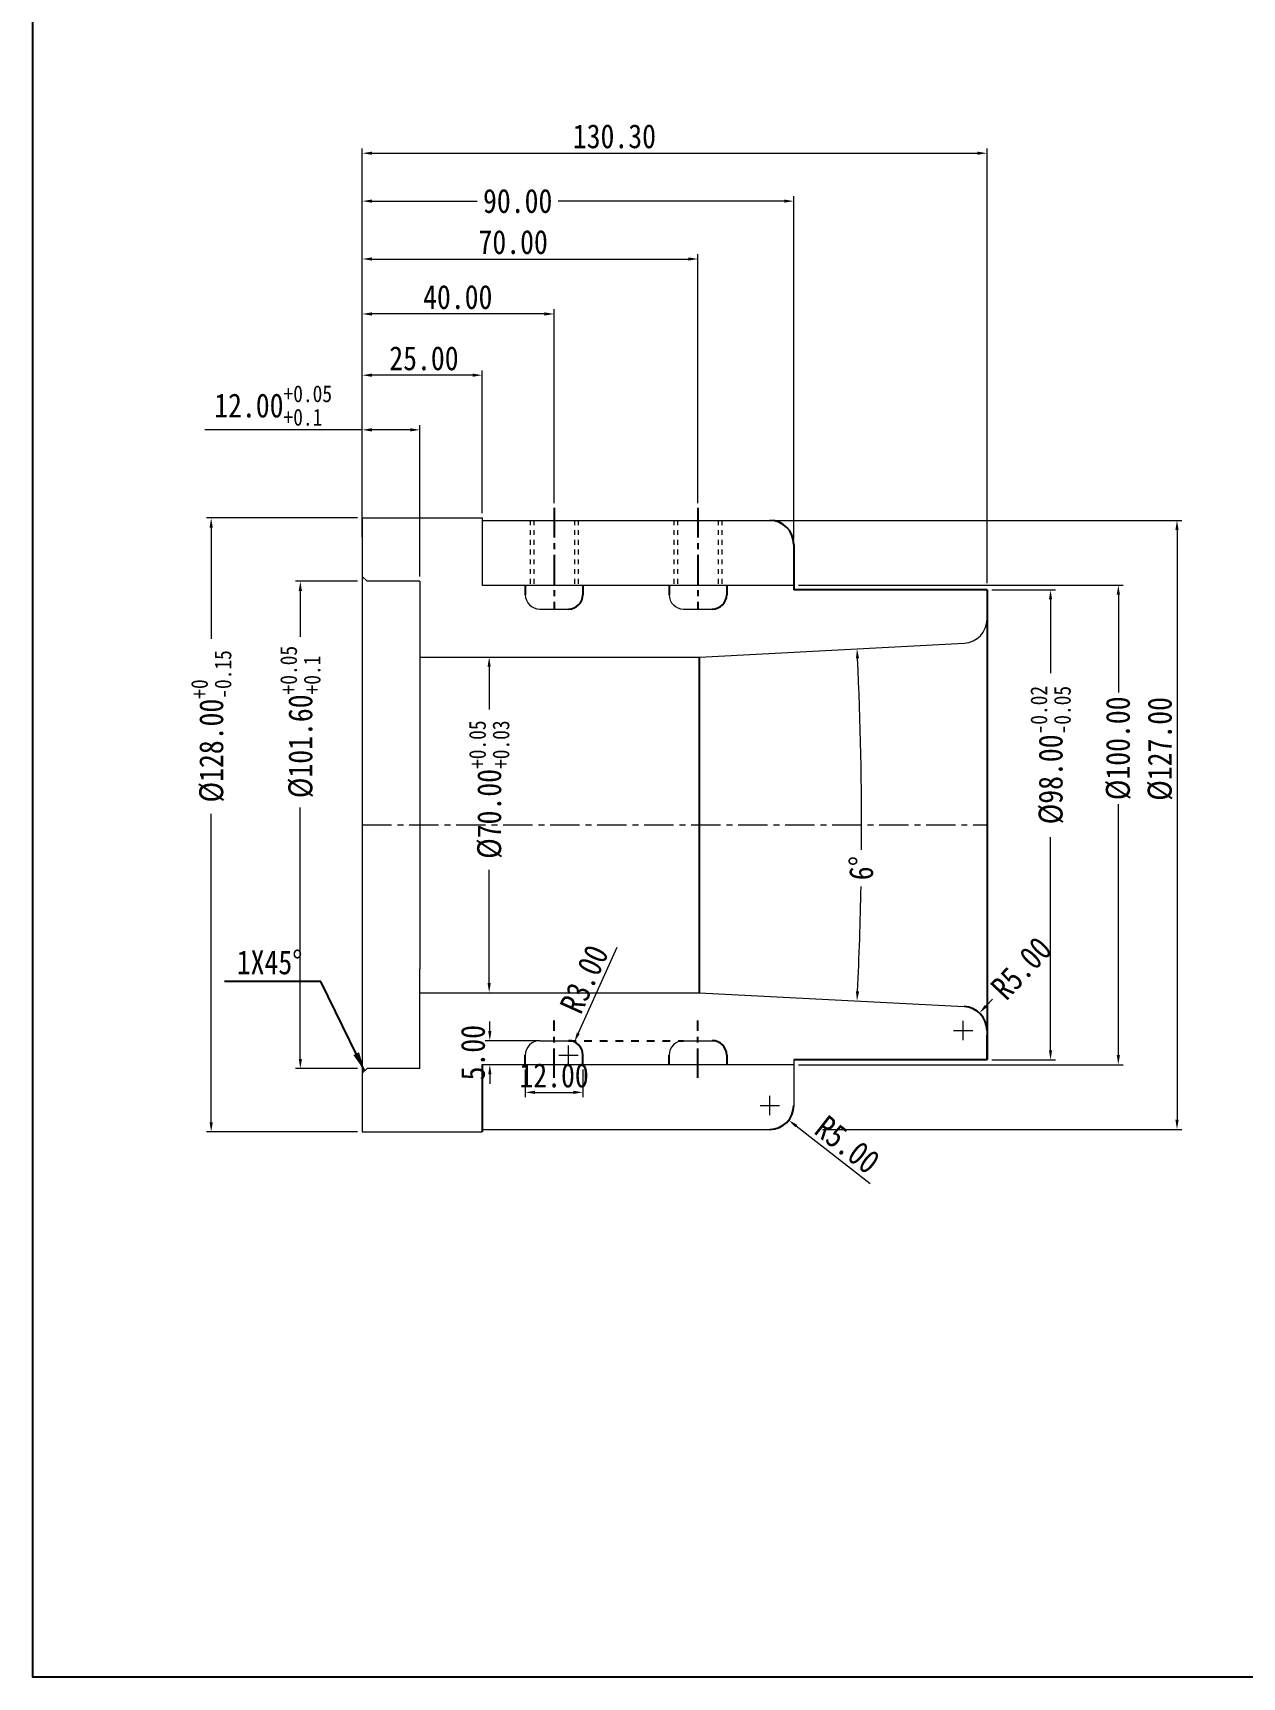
# Model space of a CAD drawing. Header units: millimetres. Extents: x -840 to 1682, y -9216 to -2117.
# Drawn here: x 159.3 to 411.5, y -3658.1 to -3315.3 of the extents above; entities that cross this region are included whole.
import ezdxf

# ---------------------------------------------------------------- set-up
doc = ezdxf.new("R2010")
doc.units = ezdxf.units.MM
doc.header["$LTSCALE"] = 16.335
doc.header["$PDMODE"] = 3
doc.header["$PDSIZE"] = 8
doc.linetypes.add('CENTER', pattern=[0.6, 0.375, -0.075, 0.075, -0.075])
doc.linetypes.add('HIDDEN', pattern=[0.2, 0.1, -0.1])
doc.layers.get('0').update_dxf_attribs({"linetype": 'CONTINUOUS'})
doc.layers.get('Defpoints').update_dxf_attribs({"linetype": 'CONTINUOUS'})
doc.layers.add('DEFAULT_2', color=8, linetype='HIDDEN')
doc.layers.add('screw', color=33, linetype='CONTINUOUS', lineweight=13)
doc.styles.get("Standard").update_dxf_attribs({"font": 'txt', "width": 0.85})
doc.dimstyles.new('ISO-25', dxfattribs={"dimtxt": 2.5, "dimasz": 2.5, "dimexe": 1.25, "dimexo": 0.625, "dimtad": 1, "dimdsep": 46, "dimtxsty": 'Standard', "dimcen": 2.5, "dimadec": 0, "dimazin": 0, "dimtfac": 1, "dimtmove": 0, "dimatfit": 3, "dimfxl": 0, "dimarcsym": 0})
doc.dimstyles.get("Standard").update_dxf_attribs({"dimtxt": 3.5, "dimasz": 3.5, "dimexe": 0.18, "dimexo": 0.0625, "dimgap": 0.09, "dimtad": 1, "dimdsep": 46, "dimtxsty": 'Standard', "dimcen": 0.09, "dimadec": 0, "dimazin": 0, "dimtol": 1, "dimtp": 0.01, "dimtm": 0.01, "dimtfac": 1, "dimtofl": 0, "dimtmove": 0, "dimatfit": 3, "dimfxl": 0, "dimtolj": 1, "dimarcsym": 0})
doc.dimstyles.new('STANDARD$0', dxfattribs={"dimscale": 2, "dimtxt": 3, "dimasz": 3, "dimexe": 1.25, "dimexo": 0.625, "dimgap": 0.5, "dimtad": 0, "dimdsep": 46, "dimlunit": 6, "dimtxsty": 'Standard', "dimblk": 'CLOSEDBLANK', "dimcen": 0, "dimclrt": 2, "dimazin": 2, "dimtfac": 2, "dimtmove": 1, "dimatfit": 3, "dimfxl": 0, "dimtolj": 1, "dimtzin": 0, "dimarcsym": 0})

# ---------------------------------------------------------------- blocks, each defined once
blk = doc.blocks.new('*D551')
at = {"color": 1, "lineweight": 0}
for p, q in [((227.04, -3429.64), (214.12, -3429.64)), ((227.04, -3531.24), (214.12, -3531.24))]:
    blk.add_line(p, q, dxfattribs=at)
at = {"color": 0, "lineweight": 0}
for p, q in [((215.12, -3431.64), (215.12, -3441.2)), ((215.12, -3529.24), (215.12, -3476.78))]:
    blk.add_line(p, q, dxfattribs=at)
at = {"color": 0}
for points in [[(214.79, -3431.64), (215.46, -3431.64), (215.12, -3429.64)], [(214.79, -3529.24), (215.46, -3529.24), (215.12, -3531.24)]]:
    blk.add_solid(points, dxfattribs=at)
at = {"layer": 'Defpoints', "color": 0}
for p in [(228.04, -3429.64), (215.12, -3531.24), (228.04, -3531.24)]:
    blk.add_point(p, dxfattribs=at)
at = {"color": 0, "lineweight": 0, "insert": (215.12, -3458.99), "char_height": 5, "attachment_point": 5, "rotation": 90}
blk.add_mtext('\\A1;%%C101.60{\\H0.7x;\\S+0.05^ +0.1;}', dxfattribs=at)
blk = doc.blocks.new('*D552')
at = {"color": 1, "lineweight": 0}
for p, q in [((228.04, -3420.44), (228.04, -3397.07)), ((240.04, -3428.64), (240.04, -3397.07))]:
    blk.add_line(p, q, dxfattribs=at)
at = {"color": 0, "lineweight": 0}
for p, q in [((228.04, -3398.07), (195.21, -3398.07)), ((238.04, -3398.07), (230.04, -3398.07))]:
    blk.add_line(p, q, dxfattribs=at)
at = {"color": 0}
for points in [[(230.04, -3397.73), (230.04, -3398.4), (228.04, -3398.07)], [(238.04, -3397.73), (238.04, -3398.4), (240.04, -3398.07)]]:
    blk.add_solid(points, dxfattribs=at)
at = {"layer": 'Defpoints', "color": 0}
for p in [(240.04, -3398.07), (228.04, -3421.44), (240.04, -3429.64)]:
    blk.add_point(p, dxfattribs=at)
at = {"color": 0, "lineweight": 0, "insert": (209.45, -3392.98), "char_height": 5, "attachment_point": 5}
blk.add_mtext('\\A1;12.00{\\H0.7x;\\S+0.05^ +0.1;}', dxfattribs=at)
blk = doc.blocks.new('*D553')
at = {"color": 1, "lineweight": 0}
for p, q in [((228.04, -3420.44), (228.04, -3361.44)), ((298.04, -3413.36), (298.04, -3361.44))]:
    blk.add_line(p, q, dxfattribs=at)
at = {"color": 0, "lineweight": 0}
blk.add_line((230.04, -3362.44), (296.04, -3362.44), dxfattribs=at)
at = {"color": 0}
for points in [[(230.04, -3362.11), (230.04, -3362.77), (228.04, -3362.44)], [(296.04, -3362.11), (296.04, -3362.77), (298.04, -3362.44)]]:
    blk.add_solid(points, dxfattribs=at)
at = {"layer": 'Defpoints', "color": 0}
for p in [(298.04, -3362.44), (298.04, -3414.36), (228.04, -3421.44)]:
    blk.add_point(p, dxfattribs=at)
at = {"color": 0, "lineweight": 0, "insert": (259.51, -3358.94), "char_height": 5, "attachment_point": 5}
blk.add_mtext('\\A1;70.00', dxfattribs=at)
blk = doc.blocks.new('*D554')
at = {"color": 1, "lineweight": 0}
for p, q in [((227.04, -3416.44), (195.53, -3416.44)), ((227.04, -3544.44), (195.53, -3544.44))]:
    blk.add_line(p, q, dxfattribs=at)
at = {"color": 0, "lineweight": 0}
for p, q in [((196.53, -3418.44), (196.53, -3441.64)), ((196.53, -3542.44), (196.53, -3478.13))]:
    blk.add_line(p, q, dxfattribs=at)
at = {"color": 0}
for points in [[(196.2, -3418.44), (196.86, -3418.44), (196.53, -3416.44)], [(196.2, -3542.44), (196.86, -3542.44), (196.53, -3544.44)]]:
    blk.add_solid(points, dxfattribs=at)
at = {"layer": 'Defpoints', "color": 0}
for p in [(228.04, -3416.44), (196.53, -3544.44), (228.04, -3544.44)]:
    blk.add_point(p, dxfattribs=at)
at = {"color": 0, "lineweight": 0, "insert": (196.53, -3459.89), "char_height": 5, "attachment_point": 5, "rotation": 90}
blk.add_mtext('\\A1;%%C128.00{\\H0.7x;\\S+0^ -0.15;}', dxfattribs=at)
blk = doc.blocks.new('*D555')
at = {"color": 1, "lineweight": 0}
for p, q in [((241.04, -3445.44), (255.5, -3445.44)), ((241.04, -3515.44), (255.5, -3515.44))]:
    blk.add_line(p, q, dxfattribs=at)
at = {"color": 0, "lineweight": 0}
for p, q in [((254.5, -3447.44), (254.5, -3456.37)), ((254.5, -3513.44), (254.5, -3489.82))]:
    blk.add_line(p, q, dxfattribs=at)
at = {"color": 0}
for points in [[(254.17, -3447.44), (254.83, -3447.44), (254.5, -3445.44)], [(254.17, -3513.44), (254.83, -3513.44), (254.5, -3515.44)]]:
    blk.add_solid(points, dxfattribs=at)
at = {"layer": 'Defpoints', "color": 0}
for p in [(240.04, -3445.44), (240.04, -3515.44), (254.5, -3515.44)]:
    blk.add_point(p, dxfattribs=at)
at = {"color": 0, "lineweight": 0, "insert": (254.5, -3473.09), "char_height": 5, "attachment_point": 5, "rotation": 90}
blk.add_mtext('\\A1;%%C70.00{\\H0.7x;\\S+0.05^ +0.03;}', dxfattribs=at)
blk = doc.blocks.new('*D556')
at = {"color": 1, "lineweight": 0}
for p, q in [((262.04, -3531.44), (262.04, -3537.21)), ((274.04, -3531.44), (274.04, -3537.21))]:
    blk.add_line(p, q, dxfattribs=at)
at = {"color": 0, "lineweight": 0}
blk.add_line((264.04, -3536.21), (272.04, -3536.21), dxfattribs=at)
at = {"color": 0}
for points in [[(264.04, -3535.87), (264.04, -3536.54), (262.04, -3536.21)], [(272.04, -3535.87), (272.04, -3536.54), (274.04, -3536.21)]]:
    blk.add_solid(points, dxfattribs=at)
at = {"layer": 'Defpoints', "color": 0}
for p in [(262.04, -3530.44), (274.04, -3530.44), (274.04, -3536.21)]:
    blk.add_point(p, dxfattribs=at)
at = {"color": 0, "lineweight": 0, "insert": (268.04, -3532.71), "char_height": 5, "attachment_point": 5}
blk.add_mtext('\\A1;12.00', dxfattribs=at)
blk = doc.blocks.new('*D557')
at = {"color": 0, "lineweight": 0}
blk.add_line((281.14, -3506.03), (273.09, -3523.88), dxfattribs=at)
at = {"color": 1, "lineweight": 0}
for p, q in [((271.04, -3530.44), (271.04, -3526.44)), ((269.04, -3528.44), (273.04, -3528.44))]:
    blk.add_line(p, q, dxfattribs=at)
at = {"color": 0}
blk.add_solid([(272.79, -3523.74), (273.4, -3524.02), (272.27, -3525.7)], dxfattribs=at)
at = {"layer": 'Defpoints', "color": 0}
for p in [(272.27, -3525.7), (271.04, -3528.44)]:
    blk.add_point(p, dxfattribs=at)
at = {"color": 0, "lineweight": 0, "insert": (274.34, -3512.6), "char_height": 5, "attachment_point": 5, "rotation": 65.7215}
blk.add_mtext('\\A1;R3.00', dxfattribs=at)
blk = doc.blocks.new('*D592')
at = {"color": 1, "lineweight": 0}
for p, q in [((228.04, -3420.44), (228.04, -3385.67)), ((253.04, -3415.44), (253.04, -3385.67))]:
    blk.add_line(p, q, dxfattribs=at)
at = {"color": 0, "lineweight": 0}
blk.add_line((251.04, -3386.67), (230.04, -3386.67), dxfattribs=at)
at = {"color": 0}
for points in [[(230.04, -3386.33), (230.04, -3387), (228.04, -3386.67)], [(251.04, -3386.33), (251.04, -3387), (253.04, -3386.67)]]:
    blk.add_solid(points, dxfattribs=at)
at = {"layer": 'Defpoints', "color": 0}
for p in [(228.04, -3386.67), (253.04, -3416.44), (228.04, -3421.44)]:
    blk.add_point(p, dxfattribs=at)
at = {"color": 0, "lineweight": 0, "insert": (240.9, -3383.17), "char_height": 5, "attachment_point": 5}
blk.add_mtext('\\A1;25.00', dxfattribs=at)
blk = doc.blocks.new('*D593')
at = {"color": 1, "lineweight": 0}
for p, q in [((228.04, -3404.75), (228.04, -3372.9)), ((268.04, -3413.36), (268.04, -3372.9))]:
    blk.add_line(p, q, dxfattribs=at)
at = {"color": 0, "lineweight": 0}
blk.add_line((266.04, -3373.9), (230.04, -3373.9), dxfattribs=at)
at = {"color": 0}
for points in [[(230.04, -3373.57), (230.04, -3374.24), (228.04, -3373.9)], [(266.04, -3373.57), (266.04, -3374.24), (268.04, -3373.9)]]:
    blk.add_solid(points, dxfattribs=at)
at = {"layer": 'Defpoints', "color": 0}
for p in [(228.04, -3373.9), (228.04, -3405.75), (268.04, -3414.36)]:
    blk.add_point(p, dxfattribs=at)
at = {"color": 0, "lineweight": 0, "insert": (247.95, -3370.4), "char_height": 5, "attachment_point": 5}
blk.add_mtext('\\A1;40.00', dxfattribs=at)
blk = doc.blocks.new('*D558')
at = {"color": 1, "lineweight": 0}
for p, q in [((314.04, -3416.94), (398.95, -3416.94)), ((324.04, -3543.94), (398.95, -3543.94))]:
    blk.add_line(p, q, dxfattribs=at)
at = {"color": 0, "lineweight": 0}
blk.add_line((397.95, -3418.94), (397.95, -3541.94), dxfattribs=at)
at = {"color": 0}
for points in [[(397.62, -3418.94), (398.29, -3418.94), (397.95, -3416.94)], [(397.62, -3541.94), (398.29, -3541.94), (397.95, -3543.94)]]:
    blk.add_solid(points, dxfattribs=at)
at = {"layer": 'Defpoints', "color": 0}
for p in [(313.04, -3416.94), (323.04, -3543.94), (397.95, -3543.94)]:
    blk.add_point(p, dxfattribs=at)
at = {"color": 0, "lineweight": 0, "insert": (394.45, -3464.6), "char_height": 5, "attachment_point": 5, "rotation": 90}
blk.add_mtext('\\A1;%%c127.00', dxfattribs=at)
blk = doc.blocks.new('*D559')
at = {"color": 0, "lineweight": 0}
for p, q in [((254.64, -3523.44), (254.64, -3521.44)), ((254.64, -3532.44), (254.64, -3534.44))]:
    blk.add_line(p, q, dxfattribs=at)
at = {"color": 1, "lineweight": 0}
for p, q in [((264.61, -3525.44), (253.64, -3525.44)), ((264.61, -3530.44), (253.64, -3530.44))]:
    blk.add_line(p, q, dxfattribs=at)
at = {"color": 0}
for points in [[(254.31, -3523.44), (254.97, -3523.44), (254.64, -3525.44)], [(254.31, -3532.44), (254.97, -3532.44), (254.64, -3530.44)]]:
    blk.add_solid(points, dxfattribs=at)
at = {"layer": 'Defpoints', "color": 0}
for p in [(265.61, -3525.44), (254.64, -3530.44), (265.61, -3530.44)]:
    blk.add_point(p, dxfattribs=at)
at = {"color": 0, "lineweight": 0, "insert": (251.14, -3527.94), "char_height": 5, "attachment_point": 5, "rotation": 90}
blk.add_mtext('\\A1;5.00', dxfattribs=at)
blk = doc.blocks.new('*D594')
at = {"color": 1, "lineweight": 0}
for p, q in [((313.04, -3540.94), (313.04, -3536.94)), ((311.04, -3538.94), (315.04, -3538.94))]:
    blk.add_line(p, q, dxfattribs=at)
at = {"color": 0, "lineweight": 0}
blk.add_line((333.99, -3555.3), (318.55, -3543.25), dxfattribs=at)
at = {"color": 0}
blk.add_solid([(318.76, -3542.98), (318.35, -3543.51), (316.98, -3542.02)], dxfattribs=at)
at = {"layer": 'Defpoints', "color": 0}
for p in [(313.04, -3538.94), (316.98, -3542.02)]:
    blk.add_point(p, dxfattribs=at)
at = {"color": 0, "lineweight": 0, "insert": (329.21, -3547.13), "char_height": 5, "attachment_point": 5, "rotation": 322.0106}
blk.add_mtext('\\A1;R5.00', dxfattribs=at)
blk = doc.blocks.new('*D560')
at = {"color": 1, "lineweight": 0}
for p, q in [((359.34, -3431.44), (372.58, -3431.44)), ((359.34, -3529.44), (372.58, -3529.44))]:
    blk.add_line(p, q, dxfattribs=at)
at = {"color": 0, "lineweight": 0}
for p, q in [((371.58, -3433.44), (371.58, -3448.82)), ((371.58, -3527.44), (371.58, -3482.97))]:
    blk.add_line(p, q, dxfattribs=at)
at = {"color": 0}
for points in [[(371.24, -3433.44), (371.91, -3433.44), (371.58, -3431.44)], [(371.24, -3527.44), (371.91, -3527.44), (371.58, -3529.44)]]:
    blk.add_solid(points, dxfattribs=at)
at = {"layer": 'Defpoints', "color": 0}
for p in [(358.34, -3431.44), (358.34, -3529.44), (371.58, -3529.44)]:
    blk.add_point(p, dxfattribs=at)
at = {"color": 0, "lineweight": 0, "insert": (371.58, -3465.89), "char_height": 5, "attachment_point": 5, "rotation": 90}
blk.add_mtext('\\A1;%%C98.00{\\H0.7x;\\S-0.02^ -0.05;}', dxfattribs=at)
blk = doc.blocks.new('*D561')
at = {"color": 1, "lineweight": 0}
for p, q in [((228.04, -3420.44), (228.04, -3339.38)), ((358.34, -3430.06), (358.34, -3339.38))]:
    blk.add_line(p, q, dxfattribs=at)
at = {"color": 0, "lineweight": 0}
blk.add_line((230.04, -3340.38), (356.34, -3340.38), dxfattribs=at)
at = {"color": 0}
for points in [[(230.04, -3340.05), (230.04, -3340.71), (228.04, -3340.38)], [(356.34, -3340.05), (356.34, -3340.71), (358.34, -3340.38)]]:
    blk.add_solid(points, dxfattribs=at)
at = {"layer": 'Defpoints', "color": 0}
for p in [(358.34, -3340.38), (228.04, -3421.44), (358.34, -3431.06)]:
    blk.add_point(p, dxfattribs=at)
at = {"color": 0, "lineweight": 0, "insert": (280.62, -3336.88), "char_height": 5, "attachment_point": 5}
blk.add_mtext('\\A1;130.30', dxfattribs=at)
blk = doc.blocks.new('*D562')
at = {"color": 1, "lineweight": 0}
for p, q in [((319.04, -3430.44), (386.72, -3430.44)), ((319.04, -3530.44), (386.72, -3530.44))]:
    blk.add_line(p, q, dxfattribs=at)
at = {"color": 0, "lineweight": 0}
for p, q in [((385.72, -3432.44), (385.72, -3452.84)), ((385.72, -3528.44), (385.72, -3476.09))]:
    blk.add_line(p, q, dxfattribs=at)
at = {"color": 0}
for points in [[(385.38, -3432.44), (386.05, -3432.44), (385.72, -3430.44)], [(385.38, -3528.44), (386.05, -3528.44), (385.72, -3530.44)]]:
    blk.add_solid(points, dxfattribs=at)
at = {"layer": 'Defpoints', "color": 0}
for p in [(318.04, -3430.44), (318.04, -3530.44), (385.72, -3530.44)]:
    blk.add_point(p, dxfattribs=at)
at = {"color": 0, "lineweight": 0, "insert": (385.72, -3464.47), "char_height": 5, "attachment_point": 5, "rotation": 90}
blk.add_mtext('\\A1;%%c100.00', dxfattribs=at)
blk = doc.blocks.new('*D595')
at = {"color": 1, "lineweight": 0}
for p, q in [((228.04, -3358.28), (228.04, -3349.37)), ((318.04, -3420.94), (318.04, -3349.37))]:
    blk.add_line(p, q, dxfattribs=at)
at = {"color": 0, "lineweight": 0}
for p, q in [((230.04, -3350.37), (252.01, -3350.37)), ((316.04, -3350.37), (268.88, -3350.37))]:
    blk.add_line(p, q, dxfattribs=at)
at = {"color": 0}
for points in [[(230.04, -3350.04), (230.04, -3350.7), (228.04, -3350.37)], [(316.04, -3350.04), (316.04, -3350.7), (318.04, -3350.37)]]:
    blk.add_solid(points, dxfattribs=at)
at = {"layer": 'Defpoints', "color": 0}
for p in [(228.04, -3350.37), (228.04, -3359.28), (318.04, -3421.94)]:
    blk.add_point(p, dxfattribs=at)
at = {"color": 0, "lineweight": 0, "insert": (260.45, -3350.37), "char_height": 5, "attachment_point": 5}
blk.add_mtext('\\A1;90.00', dxfattribs=at)
blk = doc.blocks.new('*D596')
at = {"color": 0, "lineweight": 0}
blk.add_line((359.48, -3516.75), (358.11, -3518.21), dxfattribs=at)
at = {"color": 1, "lineweight": 0}
for p, q in [((351.34, -3523.33), (355.34, -3523.33)), ((353.34, -3525.33), (353.34, -3521.33))]:
    blk.add_line(p, q, dxfattribs=at)
at = {"color": 0}
blk.add_solid([(357.87, -3517.98), (358.36, -3518.44), (356.75, -3519.67)], dxfattribs=at)
at = {"layer": 'Defpoints', "color": 0}
for p in [(356.75, -3519.67), (353.34, -3523.33)]:
    blk.add_point(p, dxfattribs=at)
at = {"color": 0, "lineweight": 0, "insert": (365.48, -3510.33), "char_height": 5, "attachment_point": 5, "rotation": 46.9453}
blk.add_mtext('\\A1;R5.00', dxfattribs=at)
blk = doc.blocks.new('*D597')
at = {"color": 0, "lineweight": 0}
for start, end in [(359.57591, 2.83669), (357.16331, 358.94989)]:
    blk.add_arc((-369.5, -3480.44), 701.68, start, end, dxfattribs=at)
at = {"color": 0}
for points in [[(330.99, -3445.73), (331.65, -3445.69), (331.22, -3443.71)], [(331.65, -3515.18), (330.99, -3515.15), (331.22, -3517.16)]]:
    blk.add_solid(points, dxfattribs=at)
at = {"layer": 'Defpoints', "color": 0}
for p in [(298.34, -3445.44), (353.6, -3442.54), (332.07, -3468.19), (298.34, -3515.44), (353.6, -3518.33)]:
    blk.add_point(p, dxfattribs=at)
at = {"color": 0, "lineweight": 0, "insert": (332.12, -3489.46), "char_height": 5, "attachment_point": 5, "rotation": 89.2629}
blk.add_mtext('\\A1;6°', dxfattribs=at)

msp = doc.modelspace()

# ---------------------------------------------------------------- linework, layer by layer
at = {"color": 1, "linetype": 'CENTER'}
for p, q in [((268.036, -3414.356), (268.036, -3435.438)), ((298.036, -3414.356), (298.036, -3435.438)), ((268.036, -3533.183), (268.036, -3521.207)), ((298.036, -3533.183), (298.036, -3521.207))]:
    msp.add_line(p, q, dxfattribs=at)
at = {"lineweight": 0}
for p, q in [((228.036, -3416.438), (253.036, -3416.438)), ((228.036, -3416.438), (228.036, -3428.638)), ((253.036, -3416.438), (253.036, -3430.438)), ((253.036, -3416.938), (313.036, -3416.938)), ((228.036, -3428.638), (229.036, -3429.638)), ((228.036, -3428.638), (228.036, -3544.438)), ((240.036, -3429.638), (229.036, -3429.638)), ((240.036, -3429.638), (240.036, -3450.438)), ((253.036, -3430.438), (318.036, -3430.438)), ((358.336, -3431.438), (358.336, -3436.579)), ((265.036, -3435.438), (271.036, -3435.438)), ((295.036, -3435.438), (301.036, -3435.438)), ((240.036, -3445.438), (298.336, -3445.438)), ((298.336, -3445.438), (353.597, -3442.542)), ((240.036, -3450.438), (240.036, -3510.438)), ((240.036, -3531.238), (240.036, -3510.438)), ((240.036, -3515.438), (298.336, -3515.438)), ((298.336, -3515.438), (353.597, -3518.334)), ((265.036, -3525.438), (271.036, -3525.438)), ((295.036, -3525.438), (301.036, -3525.438)), ((229.036, -3531.238), (228.036, -3532.238)), ((240.036, -3531.238), (229.036, -3531.238)), ((253.036, -3530.438), (318.036, -3530.438)), ((318.036, -3529.438), (318.036, -3538.938)), ((228.036, -3532.238), (228.036, -3539.438)), ((228.036, -3544.438), (253.036, -3544.438)), ((253.036, -3543.938), (313.036, -3543.938))]:
    msp.add_line(p, q, dxfattribs=at)
for p, q in [((318.036, -3421.938), (318.036, -3431.438)), ((262.036, -3430.438), (262.036, -3432.438)), ((274.036, -3430.438), (274.036, -3432.438)), ((292.036, -3430.438), (292.036, -3432.438)), ((304.036, -3430.438), (304.036, -3432.438)), ((358.336, -3431.438), (318.036, -3431.438)), ((358.336, -3431.438), (358.336, -3529.438)), ((298.336, -3515.438), (298.336, -3445.438)), ((253.036, -3530.438), (253.036, -3544.438)), ((262.036, -3530.438), (262.036, -3528.438)), ((274.036, -3530.438), (274.036, -3528.438)), ((292.036, -3530.438), (292.036, -3528.438)), ((304.036, -3528.438), (304.036, -3530.438)), ((358.336, -3529.438), (318.036, -3529.438))]:
    msp.add_line(p, q)
at = {"color": 1, "linetype": 'CENTER', "lineweight": 0}
msp.add_line((228.036, -3480.438), (358.336, -3480.438), dxfattribs=at)
at = {"ltscale": 0.5}
msp.add_line((358.336, -3529.438), (358.336, -3524.296), dxfattribs=at)
msp.add_lwpolyline([(159.345, -2972.433), (1041.034, -2972.433), (1041.034, -3658.147), (159.345, -3658.147)], close=True, dxfattribs=at)
for centre, radius, start, end in [((313.036, -3421.938), 5, 0, 90), ((271.036, -3432.438), 3, 270, 0), ((301.036, -3432.438), 3, 270, 0), ((271.036, -3528.438), 3, 0, 90), ((301.036, -3528.438), 3, 0, 90), ((313.036, -3538.938), 5, 270, 0)]:
    msp.add_arc(centre, radius, start, end)
at = {"lineweight": 0}
for centre, radius, start, end in [((265.036, -3432.438), 3, 180, 270), ((295.036, -3432.438), 3, 180, 270), ((353.336, -3437.548), 5, 273, 0), ((265.036, -3528.438), 3, 90, 180), ((295.036, -3528.438), 3, 90, 180)]:
    msp.add_arc(centre, radius, start, end, dxfattribs=at)
at = {"ltscale": 0.5}
msp.add_arc((353.336, -3523.327), 5, 0, 87, dxfattribs=at)
at = {"layer": 'DEFAULT_2', "color": 8, "linetype": 'HIDDEN'}
msp.add_line((271.036, -3525.438), (295.036, -3525.438), dxfattribs=at)
at = {"layer": 'screw', "color": 92, "linetype": 'HIDDEN', "ltscale": 0.621977}
for p, q in [((263.036, -3416.938), (263.036, -3430.438)), ((273.036, -3416.938), (273.036, -3430.438)), ((293.036, -3416.938), (293.036, -3430.438)), ((303.036, -3416.938), (303.036, -3430.438))]:
    msp.add_line(p, q, dxfattribs=at)
at = {"layer": 'screw', "linetype": 'HIDDEN', "ltscale": 0.621977}
for p, q in [((263.786, -3416.938), (263.786, -3430.438)), ((272.286, -3416.938), (272.286, -3430.438)), ((293.786, -3416.938), (293.786, -3430.438)), ((302.286, -3416.938), (302.286, -3430.438))]:
    msp.add_line(p, q, dxfattribs=at)

# ---------------------------------------------------------------- texts
at = {"insert": (201.867, -3506.595), "char_height": 5, "width": 18.00079, "attachment_point": 1}
msp.add_mtext('{\\fSimSun|b0|i0|c134|p2;1X45%%D}', dxfattribs=at)

# ---------------------------------------------------------------- dimensions: what is measured, and where the dimension line sits
at = {"lineweight": 0}
for base, p1, p2, dimstyle, override, picture, middle in [((358.336, -3340.379), (228.036, -3421.438), (358.336, -3431.056), 'Standard', {"dimtxt": 5, "dimasz": 2, "dimexe": 1, "dimexo": 1, "dimgap": 1, "dimzin": 0, "dimdsep": 0, "dimcen": 2, "dimclre": 1, "dimtol": 0, "dimtp": 0, "dimtm": 0, "dimtzin": 0, "dimlwd": 0, "dimlwe": 0}, '*D561', (280.623, -3340.379)), ((228.036, -3350.37), (318.036, -3421.938), (228.036, -3359.276), 'STANDARD$0', {"dimscale": 1, "dimtxt": 5, "dimasz": 2, "dimexe": 1, "dimexo": 1, "dimgap": 1, "dimtih": 1, "dimtoh": 1, "dimzin": 0, "dimdsep": 0, "dimlunit": 2, "dimcen": 2, "dimclre": 1, "dimclrt": 0, "dimadec": 0, "dimazin": 0, "dimtfac": 1, "dimtofl": 0, "dimtmove": 0, "dimlwd": 0, "dimlwe": 0}, '*D595', (260.446, -3350.37)), ((298.036, -3362.441), (228.036, -3421.438), (298.036, -3414.356), 'Standard', {"dimtxt": 5, "dimasz": 2, "dimexe": 1, "dimexo": 1, "dimgap": 1, "dimzin": 0, "dimdsep": 0, "dimcen": 2, "dimclre": 1, "dimtol": 0, "dimtp": 0, "dimtm": 0, "dimtzin": 0, "dimlwd": 0, "dimlwe": 0}, '*D553', (259.509, -3362.441)), ((228.036, -3373.905), (268.036, -3414.356), (228.036, -3405.752), 'Standard', {"dimtxt": 5, "dimasz": 2, "dimexe": 1, "dimexo": 1, "dimgap": 1, "dimzin": 0, "dimdsep": 0, "dimcen": 2, "dimclre": 1, "dimtol": 0, "dimtp": 0, "dimtm": 0, "dimtzin": 0, "dimlwd": 0, "dimlwe": 0}, '*D593', (247.949, -3373.905)), ((228.036, -3386.666), (253.036, -3416.438), (228.036, -3421.438), 'Standard', {"dimtxt": 5, "dimasz": 2, "dimexe": 1, "dimexo": 1, "dimgap": 1, "dimzin": 0, "dimdsep": 0, "dimcen": 2, "dimclre": 1, "dimtol": 0, "dimtp": 0, "dimtm": 0, "dimtzin": 0, "dimlwd": 0, "dimlwe": 0}, '*D592', (240.896, -3386.666)), ((274.036, -3536.206), (262.036, -3530.438), (274.036, -3530.438), 'Standard', {"dimtxt": 5, "dimasz": 2, "dimexe": 1, "dimexo": 1, "dimgap": 1, "dimzin": 0, "dimdsep": 0, "dimcen": 2, "dimclre": 1, "dimtol": 0, "dimtp": 0, "dimtm": 0, "dimtzin": 0, "dimlwd": 0, "dimlwe": 0}, '*D556', (268.036, -3536.206))]:
    dim = msp.add_linear_dim(base=base, p1=p1, p2=p2, dimstyle=dimstyle, override=override, dxfattribs=at)
    dim.commit()
    dim.dimension.update_dxf_attribs({"geometry": picture, "text_midpoint": middle, "dimtype": 160})
dim = msp.add_linear_dim(base=(240.036, -3398.066), p1=(228.036, -3421.438), p2=(240.036, -3429.638), text='<>{\\H0.7x;\\S+0.05^ +0.1;}', dimstyle='Standard', override={"dimtxt": 5, "dimasz": 2, "dimexe": 1, "dimexo": 1, "dimgap": 1, "dimzin": 0, "dimdsep": 0, "dimcen": 2, "dimclre": 1, "dimtol": 0, "dimtp": 0, "dimtm": 0, "dimtzin": 0, "dimlwd": 0, "dimlwe": 0}, dxfattribs=at)
dim.commit()
dim.dimension.update_dxf_attribs({"geometry": '*D552', "text_midpoint": (209.452, -3398.066), "dimtype": 160})
for base, p1, p2, text, dimstyle, override, picture, middle in [((196.529, -3544.438), (228.036, -3416.438), (228.036, -3544.438), '%%C<>{\\H0.7x;\\S+0^ -0.15;}', 'STANDARD$0', {"dimscale": 1, "dimtxt": 5, "dimasz": 2, "dimexe": 1, "dimexo": 1, "dimgap": 1, "dimzin": 0, "dimdsep": 0, "dimlunit": 2, "dimcen": 2, "dimclre": 1, "dimclrt": 0, "dimadec": 0, "dimazin": 0, "dimtfac": 1, "dimtofl": 0, "dimtmove": 0, "dimlwd": 0, "dimlwe": 0}, '*D554', (196.529, -3459.885)), ((397.952, -3543.938), (313.036, -3416.938), (323.036, -3543.938), '%%c<>', 'Standard', {"dimtxt": 5, "dimasz": 2, "dimexe": 1, "dimexo": 1, "dimgap": 1, "dimtih": 0, "dimtoh": 0, "dimzin": 0, "dimdsep": 0, "dimcen": 2, "dimclre": 1, "dimtol": 0, "dimlim": 0, "dimtp": 0, "dimtm": 0, "dimtzin": 0, "dimlwd": 0, "dimlwe": 0}, '*D558', (397.952, -3464.602)), ((215.122, -3531.238), (228.036, -3429.638), (228.036, -3531.238), '%%C<>{\\H0.7x;\\S+0.05^ +0.1;}', 'STANDARD$0', {"dimscale": 1, "dimtxt": 5, "dimasz": 2, "dimexe": 1, "dimexo": 1, "dimgap": 1, "dimzin": 0, "dimdsep": 0, "dimlunit": 2, "dimcen": 2, "dimclre": 1, "dimclrt": 0, "dimadec": 0, "dimazin": 0, "dimtfac": 1, "dimtofl": 0, "dimtmove": 0, "dimlwd": 0, "dimlwe": 0}, '*D551', (215.122, -3458.99)), ((385.718, -3530.438), (318.036, -3430.438), (318.036, -3530.438), '%%c<>', 'STANDARD$0', {"dimscale": 1, "dimtxt": 5, "dimasz": 2, "dimexe": 1, "dimexo": 1, "dimgap": 1, "dimzin": 0, "dimdsep": 0, "dimlunit": 2, "dimcen": 2, "dimclre": 1, "dimclrt": 0, "dimadec": 0, "dimazin": 0, "dimtfac": 1, "dimtofl": 0, "dimtmove": 0, "dimlwd": 0, "dimlwe": 0}, '*D562', (385.718, -3464.466)), ((371.575, -3529.438), (358.336, -3431.438), (358.336, -3529.438), '%%C<>{\\H0.7x;\\S-0.02^ -0.05;}', 'STANDARD$0', {"dimscale": 1, "dimtxt": 5, "dimasz": 2, "dimexe": 1, "dimexo": 1, "dimgap": 1, "dimzin": 0, "dimdsep": 0, "dimlunit": 2, "dimcen": 2, "dimclre": 1, "dimclrt": 0, "dimadec": 0, "dimazin": 0, "dimtfac": 1, "dimtofl": 0, "dimtmove": 0, "dimlwd": 0, "dimlwe": 0}, '*D560', (371.575, -3465.894)), ((254.502, -3515.438), (240.036, -3445.438), (240.036, -3515.438), '%%C<>{\\H0.7x;\\S+0.05^ +0.03;}', 'STANDARD$0', {"dimscale": 1, "dimtxt": 5, "dimasz": 2, "dimexe": 1, "dimexo": 1, "dimgap": 1, "dimzin": 0, "dimdsep": 0, "dimlunit": 2, "dimcen": 2, "dimclre": 1, "dimclrt": 0, "dimadec": 0, "dimazin": 0, "dimtfac": 1, "dimtofl": 0, "dimtmove": 0, "dimlwd": 0, "dimlwe": 0}, '*D555', (254.502, -3473.092))]:
    dim = msp.add_linear_dim(base=base, p1=p1, p2=p2, angle=90, text=text, dimstyle=dimstyle, override=override, dxfattribs=at)
    dim.commit()
    dim.dimension.update_dxf_attribs({"geometry": picture, "text_midpoint": middle, "dimtype": 160})
dim = msp.add_angular_dim_2l(base=(332.073, -3468.192), line1=((298.336, -3515.438), (353.597, -3518.334)), line2=((298.336, -3445.438), (353.597, -3442.542)), dimstyle='Standard', override={"dimtxt": 5, "dimasz": 2, "dimexe": 1, "dimexo": 1, "dimgap": 1, "dimtad": 0, "dimzin": 0, "dimdsep": 0, "dimcen": 2, "dimclre": 1, "dimtol": 0, "dimtp": 0, "dimtm": 0, "dimtzin": 0, "dimlwd": 0, "dimlwe": 0}, dxfattribs=at)
dim.commit()
dim.dimension.update_dxf_attribs({"geometry": '*D597', "text_midpoint": (332.121, -3489.464), "dimtype": 162})
for center, mpoint, override, picture, middle in [((271.036, -3528.438), (272.269, -3525.703), {"dimtxt": 5, "dimasz": 2, "dimexe": 1, "dimexo": 1, "dimgap": 1, "dimzin": 0, "dimdsep": 0, "dimcen": 2, "dimclre": 1, "dimtol": 0, "dimtp": 0, "dimtm": 0, "dimtzin": 0, "dimlwd": 0, "dimlwe": 0}, '*D557', (274.338, -3512.604)), ((353.336, -3523.327), (356.749, -3519.673), {"dimtxt": 5, "dimasz": 2, "dimexe": 1, "dimexo": 1, "dimgap": 1, "dimtad": 0, "dimzin": 0, "dimdsep": 0, "dimcen": 2, "dimclre": 1, "dimtol": 0, "dimtp": 0, "dimtm": 0, "dimtzin": 0, "dimlwd": 0, "dimlwe": 0}, '*D596', (365.482, -3510.327)), ((313.036, -3538.938), (316.976, -3542.015), {"dimtxt": 5, "dimasz": 2, "dimexe": 1, "dimexo": 1, "dimgap": 1, "dimzin": 0, "dimdsep": 0, "dimcen": 2, "dimclre": 1, "dimtol": 0, "dimtp": 0, "dimtm": 0, "dimtzin": 0, "dimlwd": 0, "dimlwe": 0}, '*D594', (329.212, -3547.13))]:
    dim = msp.add_radius_dim(center=center, mpoint=mpoint, dimstyle='Standard', override=override, dxfattribs=at)
    dim.commit()
    dim.dimension.update_dxf_attribs({"geometry": picture, "text_midpoint": middle})
dim = msp.add_linear_dim(base=(254.639, -3530.438), p1=(265.608, -3525.438), p2=(265.608, -3530.438), angle=90, dimstyle='Standard', override={"dimtxt": 5, "dimasz": 2, "dimexe": 1, "dimexo": 1, "dimgap": 1, "dimzin": 0, "dimdsep": 0, "dimcen": 2, "dimclre": 1, "dimtol": 0, "dimtp": 0, "dimtm": 0, "dimtzin": 0, "dimlwd": 0, "dimlwe": 0}, dxfattribs=at)
dim.commit()
dim.dimension.update_dxf_attribs({"geometry": '*D559', "text_midpoint": (254.639, -3527.938), "dimtype": 160})

# ---------------------------------------------------------------- leaders
msp.add_leader([(228.536, -3531.738), (219.401, -3513.092), (199.28, -3513.092)], dimstyle='ISO-25', override={"dimtxt": 4.5, "dimasz": 4, "dimexe": 0, "dimexo": 0, "dimgap": 0, "dimtad": 0, "dimdsep": 46, "dimclrd": 256, "dimclre": 3, "dimclrt": 6, "dimtofl": 0})

doc.saveas('drawing.dxf')
